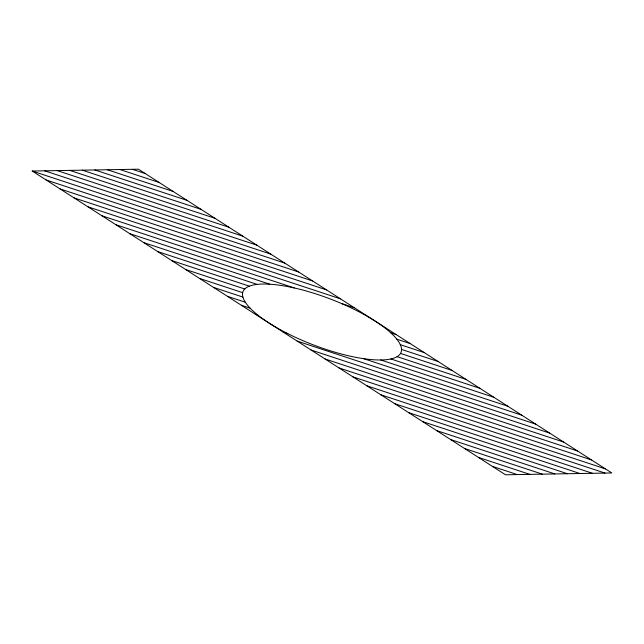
<?xml version="1.0" encoding="UTF-8"?>
<svg xmlns="http://www.w3.org/2000/svg" width="644" height="644" viewBox="0 0 644 644"><rect width="100%" height="100%" fill="white"/><g stroke="black" fill="none" stroke-linecap="round" stroke-linejoin="round"><path stroke-width="0.97" d="M32.2 171.038L138.484 169.211L611.8 472.962L505.516 474.789L32.2 171.038L256.811 245.147M132.406 169.316L145.254 173.55M119.881 169.525L159.197 182.502M107.355 169.742L173.147 191.453M94.829 169.96L187.09 200.397M82.303 170.177L201.033 209.348M69.777 170.386L214.975 218.3M57.252 170.604L228.926 227.252M44.726 170.821L242.869 236.195M46.143 179.982L270.762 254.098M60.093 188.934L284.704 263.05M74.036 197.885L298.647 271.993M87.978 206.837L312.598 280.945M101.929 215.78L326.54 289.897M115.872 224.732L340.483 298.848M129.814 233.683L294.292 287.949M341.578 303.549L354.433 307.792M143.765 242.627L269.747 284.205M367.539 316.47L368.376 316.743M157.708 251.579L257.133 284.382M381.578 325.445L382.319 325.695M171.65 260.53L249.333 286.161M390.795 332.835L396.269 334.647M185.593 269.482L244.728 288.987M396.825 339.171L410.212 343.59M199.543 278.425L242.659 292.658M400.31 344.677L424.154 352.542M213.486 287.377L242.86 297.069M401.526 349.426L438.105 361.493M227.429 296.329L245.292 302.221M400.512 353.435L452.048 370.437M241.379 305.28L250.114 308.162M397.115 356.663L465.99 379.388M255.322 314.224L257.761 315.029M390.884 358.958L479.933 388.34M380.789 359.972L493.884 397.292M283.215 332.127L287.828 333.648M363.651 358.668L507.826 406.235M297.158 341.079L521.769 415.187M311.1 350.022L535.719 424.138M325.051 358.974L549.662 433.09M338.994 367.925L563.605 442.034M352.936 376.877L577.555 450.985M366.887 385.82L591.498 459.937M380.829 394.772L605.441 468.888M394.772 403.724L604.982 473.082M408.723 412.675L592.456 473.3M422.665 421.619L579.93 473.509M436.608 430.57L567.404 473.726M450.559 439.522L554.878 473.944M464.501 448.474L542.353 474.161M478.444 457.417L529.827 474.37M492.386 466.369L517.301 474.588M271.736 324.721A84.662 24.472 21 0 0 400.504 353.451A84.662 24.472 21 0 0 293.761 287.836A84.662 24.472 21 0 0 271.736 324.721"/></g></svg>
